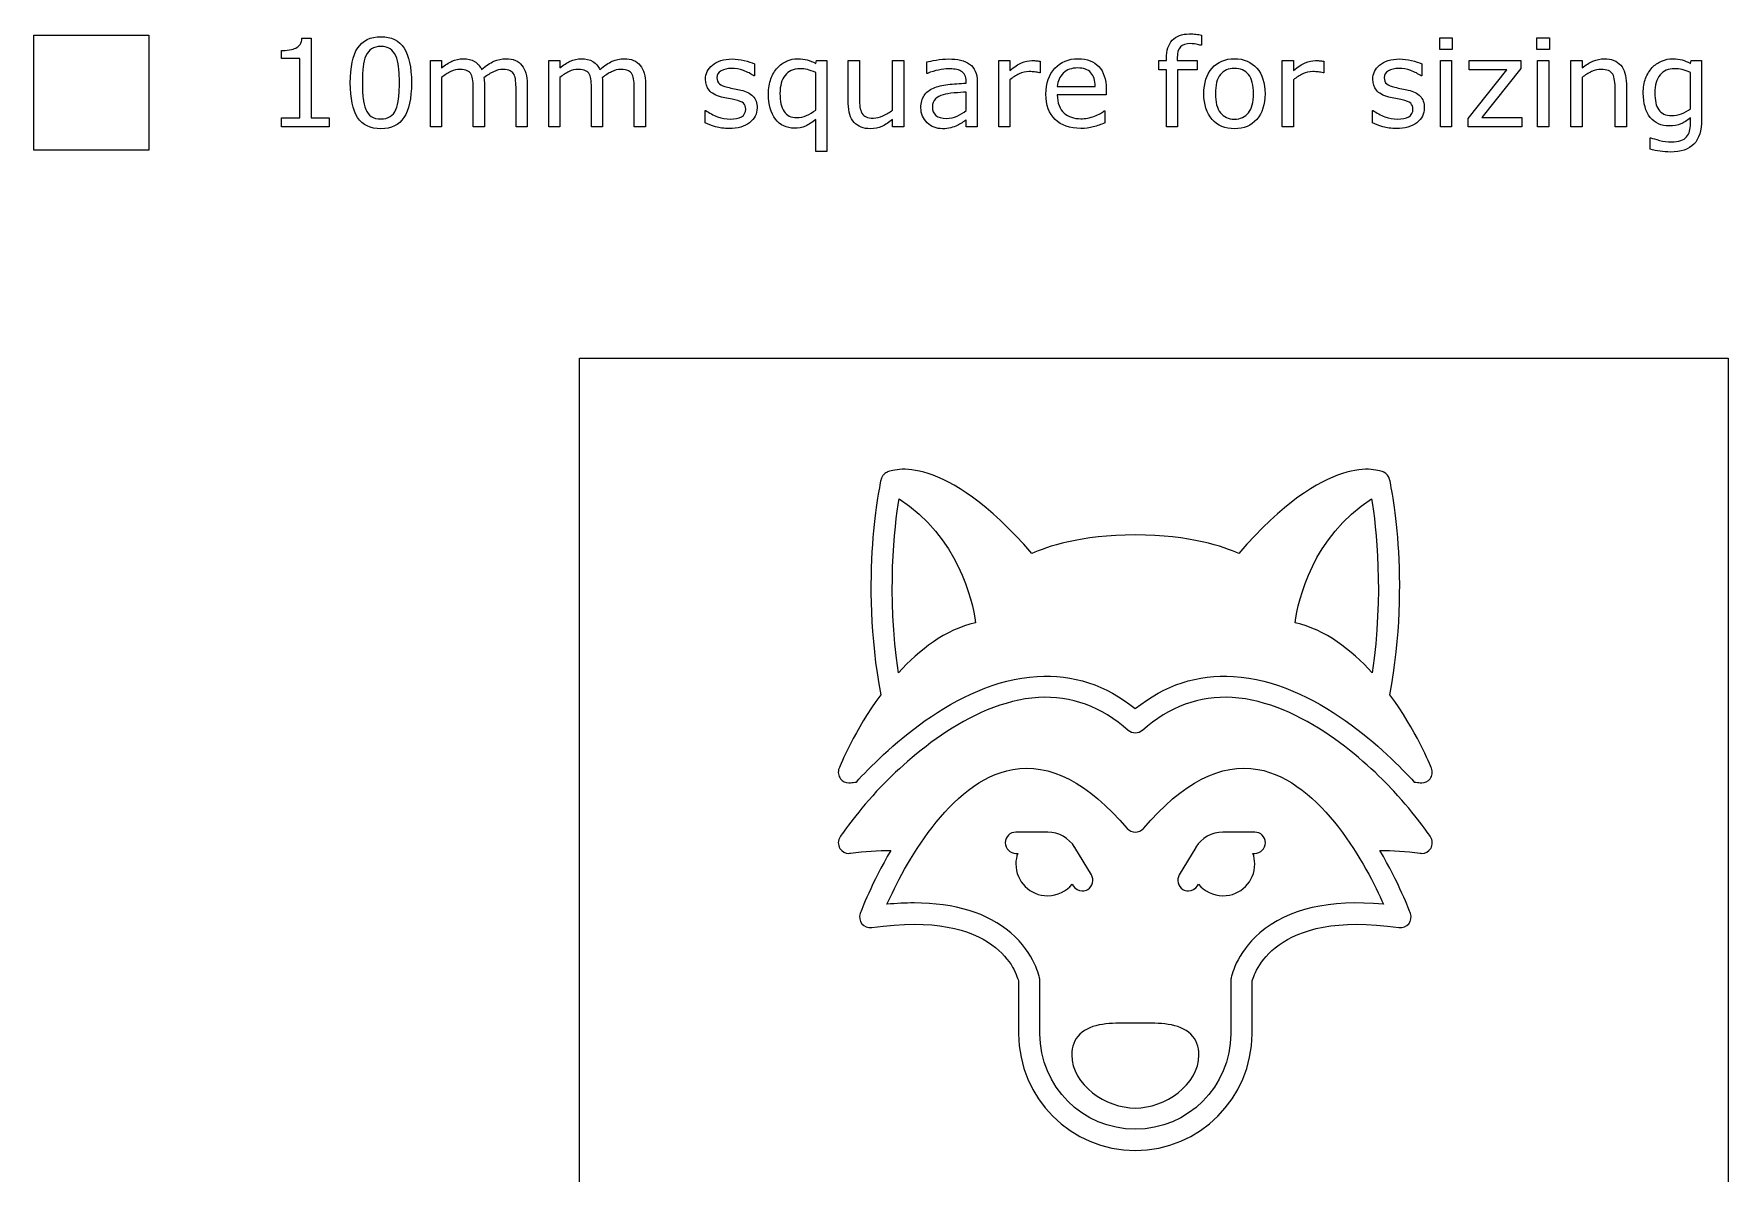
# Model space of a CAD drawing. Extents: x 1.3 to 7.1, y 2.97 to 10.97.
# Drawn here: x 1.3 to 7.1, y 7.06 to 10.97 of the extents above; entities that cross this region are included whole.
import ezdxf

# ---------------------------------------------------------------- set-up
doc = ezdxf.new("R2010")
doc.units = 0
doc.layers.add('Layer_1', color=7, linetype='CONTINUOUS')

msp = doc.modelspace()

# ---------------------------------------------------------------- linework, layer by layer
at = {"layer": 'Layer_1', "color": 7}
for p, q in [((1.295254, 10.961577), (1.688954, 10.961577)), ((1.295254, 10.567876), (1.295254, 10.961577)), ((1.688954, 10.961577), (1.688954, 10.567876)), ((2.214074, 10.951377), (2.245609, 10.951377)), ((2.245609, 10.951377), (2.245609, 10.678347)), ((5.296746, 10.926963), (5.294711, 10.926963)), ((5.296745, 10.961956), (5.296746, 10.926963)), ((6.113191, 10.912721), (6.113191, 10.952394)), ((6.113191, 10.952394), (6.156322, 10.952394)), ((6.156322, 10.952394), (6.156322, 10.912721)), ((6.446442, 10.912721), (6.446442, 10.952394)), ((6.446442, 10.952394), (6.489573, 10.952394)), ((6.489573, 10.952394), (6.489573, 10.912721)), ((2.143477, 10.88139), (2.143477, 10.909059)), ((2.206546, 10.88139), (2.143477, 10.88139)), ((2.206546, 10.678347), (2.206546, 10.88139)), ((2.654334, 10.647422), (2.654334, 10.874676)), ((2.654334, 10.874676), (2.692583, 10.874676)), ((2.692583, 10.874676), (2.692583, 10.849448)), ((3.059607, 10.647422), (3.059607, 10.874676)), ((3.059607, 10.874676), (3.097856, 10.874676)), ((3.097856, 10.874676), (3.097856, 10.849448)), ((3.76477, 10.863079), (3.76477, 10.822186)), ((3.974526, 10.86491), (3.976967, 10.874676)), ((3.976967, 10.874676), (4.012774, 10.874676)), ((4.012774, 10.874676), (4.012774, 10.563601)), ((4.086423, 10.727175), (4.086423, 10.874676)), ((4.086423, 10.874676), (4.124672, 10.874676)), ((4.124672, 10.874676), (4.124672, 10.745282)), ((4.238195, 10.704999), (4.238195, 10.874676)), ((4.238195, 10.874676), (4.276444, 10.874676)), ((4.276444, 10.874676), (4.276445, 10.647422)), ((4.355383, 10.830934), (4.355383, 10.869793)), ((4.601964, 10.647423), (4.601964, 10.874676)), ((4.601964, 10.874676), (4.640213, 10.874676)), ((4.640213, 10.874676), (4.640213, 10.841107)), ((4.743769, 10.872235), (4.74377, 10.832969)), ((5.150669, 10.842531), (5.150669, 10.874676)), ((5.150669, 10.874676), (5.176507, 10.874676)), ((5.176507, 10.874676), (5.176507, 10.882204)), ((5.213534, 10.882407), (5.213534, 10.874676)), ((5.213534, 10.874676), (5.282504, 10.874676)), ((5.282504, 10.874676), (5.282504, 10.842531)), ((5.573844, 10.647423), (5.573844, 10.874676)), ((5.573844, 10.874676), (5.612093, 10.874676)), ((5.612093, 10.874676), (5.612093, 10.841107)), ((5.715649, 10.872235), (5.71565, 10.832969)), ((6.051547, 10.863079), (6.051547, 10.822186)), ((6.156322, 10.912721), (6.113191, 10.912721)), ((6.115633, 10.647422), (6.115633, 10.874676)), ((6.115633, 10.874676), (6.153881, 10.874676)), ((6.153881, 10.874676), (6.153881, 10.647422)), ((6.213695, 10.842734), (6.213695, 10.874676)), ((6.213695, 10.874676), (6.3909, 10.874676)), ((6.3909, 10.874676), (6.3909, 10.847414)), ((6.489573, 10.912721), (6.446442, 10.912721)), ((6.448884, 10.647422), (6.448884, 10.874676)), ((6.448884, 10.874676), (6.487132, 10.874676)), ((6.487132, 10.874676), (6.487132, 10.647422)), ((6.562816, 10.647422), (6.562816, 10.874676)), ((6.562816, 10.874676), (6.601064, 10.874676)), ((6.601064, 10.874676), (6.601064, 10.849448)), ((6.972563, 10.86491), (6.975004, 10.874676)), ((6.975004, 10.874676), (7.010811, 10.874676)), ((7.010811, 10.874676), (7.010812, 10.673261)), ((2.692583, 10.8171), (2.692583, 10.647422)), ((3.097856, 10.8171), (3.097856, 10.647422)), ((3.76477, 10.822186), (3.762734, 10.822186)), ((3.974526, 10.705202), (3.974526, 10.833783)), ((4.357419, 10.830934), (4.355383, 10.830934)), ((4.490271, 10.797569), (4.490271, 10.803469)), ((4.528316, 10.801638), (4.528317, 10.647422)), ((4.640213, 10.808758), (4.640213, 10.647423)), ((4.74377, 10.832969), (4.741734, 10.832969)), ((5.176507, 10.842531), (5.150669, 10.842531)), ((5.176507, 10.647423), (5.176507, 10.842531)), ((5.282504, 10.842531), (5.214755, 10.842531)), ((5.214755, 10.842531), (5.214755, 10.647423)), ((5.612093, 10.808758), (5.612093, 10.647423)), ((5.71565, 10.832969), (5.713615, 10.832969)), ((6.051547, 10.822186), (6.049511, 10.822186)), ((6.210847, 10.675702), (6.343293, 10.842734)), ((6.343293, 10.842734), (6.213695, 10.842734)), ((6.3909, 10.847414), (6.257844, 10.679771)), ((6.601064, 10.8171), (6.601064, 10.647422)), ((6.972563, 10.709882), (6.972563, 10.833783)), ((2.589235, 10.798993), (2.589235, 10.798993)), ((2.801022, 10.647422), (2.801022, 10.776817)), ((2.839271, 10.792889), (2.839271, 10.647422)), ((2.947714, 10.647422), (2.947714, 10.776817)), ((2.985957, 10.794924), (2.985963, 10.647422)), ((3.206295, 10.647422), (3.206295, 10.776817)), ((3.244544, 10.792889), (3.244544, 10.647422)), ((3.352986, 10.647422), (3.352986, 10.776817)), ((3.39123, 10.794924), (3.391235, 10.647422)), ((4.490271, 10.703371), (4.490271, 10.766644)), ((4.802567, 10.786379), (4.932775, 10.786379)), ((4.970006, 10.757082), (4.802567, 10.757082)), ((4.970007, 10.777834), (4.970006, 10.757082)), ((5.475172, 10.760947), (5.475172, 10.760947)), ((5.514641, 10.760947), (5.514641, 10.760947)), ((6.714589, 10.647422), (6.714589, 10.776817)), ((6.752838, 10.794924), (6.752837, 10.647422)), ((2.535727, 10.706626), (2.535728, 10.706626)), ((3.596109, 10.661054), (3.596109, 10.703981)), ((3.596109, 10.703981), (3.598144, 10.703981)), ((3.77372, 10.712933), (3.773721, 10.712933)), ((3.974526, 10.705202), (3.974526, 10.705202)), ((4.490271, 10.703371), (4.490271, 10.703371)), ((4.963496, 10.702964), (4.965531, 10.702964)), ((4.965531, 10.702964), (4.965531, 10.661257)), ((5.882886, 10.661054), (5.882886, 10.703981)), ((5.882886, 10.703981), (5.884921, 10.703981)), ((6.060498, 10.712933), (6.060497, 10.712933)), ((6.972563, 10.709881), (6.972563, 10.709882)), ((2.143477, 10.647422), (2.143477, 10.678347)), ((2.143477, 10.678347), (2.206546, 10.678347)), ((2.307457, 10.647422), (2.143477, 10.647422)), ((2.245609, 10.678347), (2.307457, 10.678347)), ((2.307457, 10.678347), (2.307457, 10.647422)), ((2.692583, 10.647422), (2.654334, 10.647422)), ((2.839271, 10.647422), (2.801022, 10.647422)), ((2.985963, 10.647422), (2.947714, 10.647422)), ((3.097856, 10.647422), (3.059607, 10.647422)), ((3.244544, 10.647422), (3.206295, 10.647422)), ((3.391235, 10.647422), (3.352986, 10.647422)), ((3.974526, 10.563601), (3.974526, 10.673057)), ((4.238197, 10.647422), (4.238197, 10.67265)), ((4.276445, 10.647422), (4.238197, 10.647422)), ((4.490271, 10.647422), (4.490271, 10.671633)), ((4.528317, 10.647422), (4.490271, 10.647422)), ((4.640213, 10.647423), (4.601964, 10.647423)), ((5.214755, 10.647423), (5.176507, 10.647423)), ((5.612093, 10.647423), (5.573844, 10.647423)), ((6.153881, 10.647422), (6.115633, 10.647422)), ((6.210847, 10.647422), (6.210847, 10.675702)), ((6.394359, 10.647422), (6.210847, 10.647422)), ((6.257844, 10.679771), (6.394359, 10.679771)), ((6.394359, 10.679771), (6.394359, 10.647422)), ((6.487132, 10.647422), (6.448884, 10.647422)), ((6.601064, 10.647422), (6.562816, 10.647422)), ((6.752837, 10.647422), (6.714589, 10.647422)), ((6.972563, 10.657595), (6.972563, 10.678347)), ((1.688954, 10.567876), (1.295254, 10.567876)), ((6.834624, 10.571129), (6.834624, 10.610191)), ((6.834624, 10.610191), (6.836659, 10.610191)), ((4.012774, 10.563601), (3.974526, 10.563601)), ((3.164596, 3.950327), (3.164596, 9.855839)), ((3.164596, 9.855839), (7.101604, 9.855839)), ((7.101604, 9.855839), (7.101604, 3.950327)), ((4.218929, 9.464485), (4.218838, 9.464485)), ((4.218929, 9.464485), (4.218929, 9.464485)), ((5.921206, 9.464485), (5.921115, 9.464485)), ((5.921115, 9.464485), (5.921115, 9.464485)), ((4.260189, 9.373786), (4.260189, 9.373786)), ((5.879856, 9.373786), (5.879856, 9.373786)), ((5.094196, 8.580129), (5.093924, 8.580129)), ((4.088516, 8.400641), (4.088516, 8.400641)), ((5.956286, 8.37165), (5.956286, 8.37165)), ((4.769663, 8.231786), (4.660607, 8.231786)), ((5.479438, 8.231786), (5.370381, 8.231786)), ((5.479438, 8.231786), (5.479438, 8.231786)), ((4.660607, 8.159082), (4.666969, 8.159082)), ((4.919343, 8.08565), (4.863088, 8.179075)), ((5.276957, 8.179075), (5.220702, 8.08565)), ((5.473076, 8.159082), (5.479438, 8.159082)), ((4.853909, 8.053479), (4.857181, 8.048117)), ((4.857181, 8.048117), (4.857181, 8.048117)), ((5.282864, 8.048117), (5.286135, 8.053479)), ((5.921024, 7.984592), (5.921024, 7.984592)), ((4.742854, 7.541096), (4.742854, 7.722857)), ((5.397191, 7.722857), (5.397191, 7.541096)), ((4.670149, 7.71913), (4.670149, 7.541096)), ((5.469895, 7.541096), (5.469895, 7.71913)), ((5.089016, 7.577539), (5.089016, 7.577539))]:
    msp.add_line(p, q, dxfattribs=at)
for points in [[(2.170943, 10.911094), (2.180708, 10.912585), (2.1881, 10.914688), (2.193119, 10.917401)], [(2.193119, 10.917401), (2.199358, 10.920791), (2.204241, 10.925064), (2.207767, 10.930218)], [(2.207767, 10.930218), (2.211429, 10.935508), (2.213531, 10.942561), (2.214074, 10.951377)], [(2.379682, 10.798586), (2.379682, 10.852432), (2.388159, 10.892173), (2.405113, 10.917807)], [(2.405113, 10.917807), (2.422068, 10.943578), (2.448516, 10.956463), (2.484459, 10.956463)], [(2.484459, 10.922894), (2.471709, 10.922894), (2.46113, 10.920249), (2.452721, 10.914959)], [(2.484459, 10.956463), (2.520809, 10.956463), (2.547325, 10.943374), (2.564008, 10.917197)], [(2.515994, 10.914959), (2.507856, 10.920249), (2.497344, 10.922894), (2.484459, 10.922894)], [(2.564008, 10.917197), (2.580826, 10.891155), (2.589235, 10.851754), (2.589235, 10.798993)], [(5.176507, 10.882204), (5.176507, 10.909195), (5.18322, 10.929879), (5.196648, 10.944256)], [(5.196648, 10.944256), (5.210076, 10.958769), (5.229471, 10.966025), (5.254835, 10.966025)], [(5.224521, 10.921673), (5.217196, 10.914485), (5.213534, 10.901396), (5.213534, 10.882407)], [(5.260328, 10.932659), (5.243916, 10.932659), (5.231981, 10.928997), (5.224521, 10.921673)], [(5.254835, 10.966025), (5.26338, 10.966025), (5.271043, 10.965618), (5.277824, 10.964804)], [(5.278231, 10.930625), (5.27145, 10.931981), (5.265482, 10.932659), (5.260328, 10.932659)], [(5.277824, 10.964804), (5.284742, 10.96399), (5.291049, 10.963041), (5.296745, 10.961956)], [(5.294711, 10.926963), (5.290506, 10.928183), (5.285013, 10.929404), (5.278231, 10.930625)], [(2.143477, 10.909059), (2.152022, 10.909059), (2.161177, 10.909737), (2.170943, 10.911094)], [(2.432986, 10.890952), (2.428375, 10.880915), (2.425187, 10.867826), (2.423424, 10.851686)], [(2.452721, 10.914959), (2.444447, 10.909669), (2.437869, 10.901667), (2.432986, 10.890952)], [(2.535525, 10.891359), (2.530778, 10.901803), (2.524267, 10.909669), (2.515994, 10.914959)], [(2.545291, 10.852703), (2.543663, 10.867894), (2.540408, 10.880779), (2.535525, 10.891359)], [(2.692583, 10.849448), (2.704518, 10.859349), (2.716386, 10.86708), (2.728186, 10.872641)], [(2.728186, 10.872641), (2.740122, 10.878202), (2.752804, 10.880983), (2.766231, 10.880983)], [(2.766231, 10.880983), (2.781694, 10.880983), (2.794782, 10.877728), (2.805497, 10.871217)], [(2.805497, 10.871217), (2.816348, 10.864707), (2.824418, 10.855687), (2.829708, 10.844158)], [(2.829708, 10.844158), (2.84517, 10.857179), (2.859276, 10.866538), (2.872026, 10.872235)], [(2.872026, 10.872235), (2.884775, 10.878067), (2.898406, 10.880983), (2.912919, 10.880983)], [(2.912919, 10.880983), (2.937875, 10.880983), (2.956254, 10.873387), (2.968054, 10.858196)], [(2.968054, 10.858196), (2.97999, 10.843141), (2.985957, 10.82205), (2.985957, 10.794924)], [(3.097856, 10.849448), (3.109791, 10.859349), (3.121659, 10.86708), (3.133459, 10.872641)], [(3.133459, 10.872641), (3.145395, 10.878202), (3.158077, 10.880983), (3.171504, 10.880983)], [(3.171504, 10.880983), (3.186967, 10.880983), (3.200055, 10.877728), (3.21077, 10.871217)], [(3.21077, 10.871217), (3.221621, 10.864707), (3.229691, 10.855687), (3.234981, 10.844158)], [(3.234981, 10.844158), (3.250443, 10.857179), (3.264549, 10.866538), (3.277298, 10.872235)], [(3.277298, 10.872235), (3.290048, 10.878067), (3.303679, 10.880983), (3.318192, 10.880983)], [(3.318192, 10.880983), (3.343148, 10.880983), (3.361527, 10.873387), (3.373327, 10.858196)], [(3.373327, 10.858196), (3.385262, 10.843141), (3.39123, 10.82205), (3.39123, 10.794924)], [(3.602824, 10.837241), (3.606757, 10.845515), (3.612657, 10.852907), (3.620524, 10.859417)], [(3.620524, 10.859417), (3.628119, 10.865792), (3.637749, 10.87081), (3.649414, 10.874472)], [(3.649414, 10.874472), (3.661214, 10.87827), (3.67437, 10.880169), (3.688883, 10.880169)], [(3.688883, 10.880169), (3.702446, 10.880169), (3.716145, 10.878474), (3.72998, 10.875083)], [(3.72998, 10.875083), (3.74395, 10.871828), (3.755547, 10.867826), (3.76477, 10.863079)], [(3.843504, 10.849855), (3.852456, 10.859756), (3.862967, 10.86742), (3.875039, 10.872845)], [(3.875039, 10.872845), (3.88711, 10.87827), (3.89986, 10.880983), (3.913287, 10.880983)], [(3.913287, 10.880983), (3.925494, 10.880983), (3.936277, 10.879627), (3.945636, 10.876914)], [(3.945636, 10.876914), (3.95513, 10.874201), (3.96476, 10.8702), (3.974526, 10.86491)], [(4.355383, 10.869793), (4.362843, 10.871828), (4.373626, 10.874066), (4.387732, 10.876507)], [(4.387732, 10.876507), (4.401838, 10.878948), (4.41574, 10.880169), (4.429439, 10.880169)], [(4.429439, 10.880169), (4.445444, 10.880169), (4.459346, 10.878813), (4.471146, 10.8761)], [(4.471146, 10.8761), (4.483082, 10.873523), (4.49339, 10.869047), (4.50207, 10.862673)], [(4.50207, 10.862673), (4.510615, 10.856433), (4.517126, 10.848363), (4.521602, 10.838462)], [(4.640213, 10.841107), (4.655404, 10.853314), (4.668764, 10.861927), (4.680292, 10.866945)], [(4.680292, 10.866945), (4.691957, 10.872099), (4.703825, 10.874676), (4.715896, 10.874676)], [(4.715896, 10.874676), (4.722542, 10.874676), (4.727357, 10.874473), (4.730341, 10.874066)], [(4.730341, 10.874066), (4.733325, 10.873795), (4.737801, 10.873184), (4.743769, 10.872235)], [(4.794023, 10.848227), (4.814368, 10.870064), (4.841088, 10.880983), (4.874182, 10.880983)], [(4.874182, 10.880983), (4.904835, 10.880983), (4.928435, 10.872031), (4.944983, 10.854127)], [(5.333164, 10.848634), (5.352153, 10.8702), (5.377719, 10.880983), (5.409865, 10.880983)], [(5.409865, 10.880983), (5.441738, 10.880983), (5.46717, 10.8702), (5.486158, 10.848634)], [(5.612093, 10.841107), (5.627284, 10.853314), (5.640644, 10.861927), (5.652173, 10.866945)], [(5.652173, 10.866945), (5.663837, 10.872099), (5.675705, 10.874676), (5.687776, 10.874676)], [(5.687776, 10.874676), (5.694423, 10.874676), (5.699238, 10.874473), (5.702221, 10.874066)], [(5.702221, 10.874066), (5.705205, 10.873795), (5.709681, 10.873184), (5.715649, 10.872235)], [(5.889601, 10.837241), (5.893534, 10.845515), (5.899434, 10.852907), (5.907301, 10.859417)], [(5.907301, 10.859417), (5.914896, 10.865792), (5.924526, 10.87081), (5.936191, 10.874472)], [(5.936191, 10.874472), (5.947991, 10.87827), (5.961147, 10.880169), (5.97566, 10.880169)], [(5.97566, 10.880169), (5.989223, 10.880169), (6.002922, 10.878474), (6.016757, 10.875083)], [(6.016757, 10.875083), (6.030727, 10.871828), (6.042324, 10.867826), (6.051547, 10.863079)], [(6.601064, 10.849448), (6.613, 10.859349), (6.625343, 10.86708), (6.638092, 10.872641)], [(6.638092, 10.872641), (6.650841, 10.878202), (6.66393, 10.880983), (6.677358, 10.880983)], [(6.677358, 10.880983), (6.701907, 10.880983), (6.720625, 10.873591), (6.73351, 10.858807)], [(6.73351, 10.858807), (6.746395, 10.844023), (6.752838, 10.822728), (6.752838, 10.794924)], [(6.841542, 10.850465), (6.850358, 10.860095), (6.861073, 10.867555), (6.873687, 10.872845)], [(6.873687, 10.872845), (6.886301, 10.87827), (6.898847, 10.880983), (6.911325, 10.880983)], [(6.911325, 10.880983), (6.924482, 10.880983), (6.935468, 10.879627), (6.944284, 10.876914)], [(6.944284, 10.876914), (6.953236, 10.874337), (6.962662, 10.870336), (6.972563, 10.86491)], [(2.423424, 10.851686), (2.421797, 10.835546), (2.420983, 10.817846), (2.420983, 10.798586)], [(2.547936, 10.798993), (2.547936, 10.819609), (2.547054, 10.837512), (2.545291, 10.852703)], [(2.723914, 10.836834), (2.71347, 10.83168), (2.703027, 10.825102), (2.692583, 10.8171)], [(2.755448, 10.844565), (2.745005, 10.844565), (2.734493, 10.841988), (2.723914, 10.836834)], [(2.780676, 10.840089), (2.774844, 10.843073), (2.766435, 10.844565), (2.755448, 10.844565)], [(2.794104, 10.827069), (2.790985, 10.832901), (2.786509, 10.837241), (2.780676, 10.840089)], [(2.799597, 10.8053), (2.798784, 10.814387), (2.796952, 10.821643), (2.794104, 10.827069)], [(2.801022, 10.776817), (2.801022, 10.786853), (2.800547, 10.796348), (2.799597, 10.8053)], [(2.869995, 10.836427), (2.85928, 10.831138), (2.848565, 10.824356), (2.83785, 10.816082)], [(2.83785, 10.816082), (2.838257, 10.812963), (2.838595, 10.809301), (2.838866, 10.805096)], [(2.838866, 10.805096), (2.839136, 10.801027), (2.839271, 10.796958), (2.839271, 10.792889)], [(2.90214, 10.844565), (2.891425, 10.844565), (2.88071, 10.841853), (2.869995, 10.836427)], [(2.927368, 10.840089), (2.921536, 10.843073), (2.913127, 10.844565), (2.90214, 10.844565)], [(2.940796, 10.826865), (2.937676, 10.832697), (2.9332, 10.837106), (2.927368, 10.840089)], [(2.946289, 10.805096), (2.945475, 10.814183), (2.943644, 10.82144), (2.940796, 10.826865)], [(2.947714, 10.776817), (2.947714, 10.786582), (2.947239, 10.796009), (2.946289, 10.805096)], [(3.129187, 10.836834), (3.118743, 10.83168), (3.108299, 10.825102), (3.097856, 10.8171)], [(3.160722, 10.844565), (3.150278, 10.844565), (3.139766, 10.841988), (3.129187, 10.836834)], [(3.185949, 10.840089), (3.180117, 10.843073), (3.171708, 10.844565), (3.160722, 10.844565)], [(3.199377, 10.827069), (3.196257, 10.832901), (3.191781, 10.837241), (3.185949, 10.840089)], [(3.20487, 10.8053), (3.204056, 10.814387), (3.202225, 10.821643), (3.199377, 10.827069)], [(3.206295, 10.776817), (3.206295, 10.786853), (3.20582, 10.796348), (3.20487, 10.8053)], [(3.275267, 10.836427), (3.264552, 10.831138), (3.253837, 10.824356), (3.243122, 10.816082)], [(3.243122, 10.816082), (3.243529, 10.812963), (3.243868, 10.809301), (3.244138, 10.805096)], [(3.244138, 10.805096), (3.244409, 10.801027), (3.244544, 10.796958), (3.244544, 10.792889)], [(3.307413, 10.844565), (3.296697, 10.844565), (3.285982, 10.841853), (3.275267, 10.836427)], [(3.33264, 10.840089), (3.326808, 10.843073), (3.318399, 10.844565), (3.307413, 10.844565)], [(3.346068, 10.826865), (3.342948, 10.832697), (3.338472, 10.837106), (3.33264, 10.840089)], [(3.351561, 10.805096), (3.350747, 10.814183), (3.348916, 10.82144), (3.346068, 10.826865)], [(3.352986, 10.776817), (3.352986, 10.786582), (3.352511, 10.796009), (3.351561, 10.805096)], [(3.597127, 10.810793), (3.597127, 10.820151), (3.599026, 10.828968), (3.602824, 10.837241)], [(3.609537, 10.772951), (3.601264, 10.783259), (3.597127, 10.795873), (3.597127, 10.810793)], [(3.650633, 10.839683), (3.641003, 10.834393), (3.636188, 10.826458), (3.636188, 10.815879)], [(3.636188, 10.815879), (3.636188, 10.80652), (3.639104, 10.799467), (3.644937, 10.79472)], [(3.686033, 10.847821), (3.672063, 10.847821), (3.660263, 10.845108), (3.650633, 10.839683)], [(3.72713, 10.840293), (3.71316, 10.845311), (3.699461, 10.847821), (3.686033, 10.847821)], [(3.762734, 10.822186), (3.752969, 10.829374), (3.741101, 10.83541), (3.72713, 10.840293)], [(3.812783, 10.760337), (3.812783, 10.779868), (3.815564, 10.797094), (3.821124, 10.812013)], [(3.821124, 10.812013), (3.826821, 10.827069), (3.834281, 10.839683), (3.843504, 10.849855)], [(3.869546, 10.824017), (3.858017, 10.809097), (3.852252, 10.788481), (3.852252, 10.762168)], [(3.920001, 10.8466), (3.897893, 10.8466), (3.881075, 10.839072), (3.869546, 10.824017)], [(3.94645, 10.843752), (3.938312, 10.84565), (3.929495, 10.8466), (3.920001, 10.8466)], [(3.974526, 10.833783), (3.963946, 10.83853), (3.954588, 10.841853), (3.94645, 10.843752)], [(4.395667, 10.842327), (4.383324, 10.83975), (4.370575, 10.835953), (4.357419, 10.830934)], [(4.429236, 10.846396), (4.419199, 10.846396), (4.40801, 10.84504), (4.395667, 10.842327)], [(4.45304, 10.844769), (4.445444, 10.845854), (4.43751, 10.846396), (4.429236, 10.846396)], [(4.472571, 10.838462), (4.467146, 10.841581), (4.460635, 10.843684), (4.45304, 10.844769)], [(4.485592, 10.825034), (4.482608, 10.830731), (4.478268, 10.835207), (4.472571, 10.838462)], [(4.490271, 10.803469), (4.490271, 10.812149), (4.488711, 10.819338), (4.485592, 10.825034)], [(4.521602, 10.838462), (4.526078, 10.828561), (4.528316, 10.816286), (4.528316, 10.801638)], [(4.671951, 10.8289), (4.660964, 10.823746), (4.650385, 10.817032), (4.640213, 10.808758)], [(4.70613, 10.836834), (4.69433, 10.836834), (4.682937, 10.83419), (4.671951, 10.8289)], [(4.725051, 10.835817), (4.719761, 10.836495), (4.713454, 10.836834), (4.70613, 10.836834)], [(4.741734, 10.832969), (4.736038, 10.834325), (4.730477, 10.835275), (4.725051, 10.835817)], [(4.763709, 10.759727), (4.763709, 10.79689), (4.773814, 10.82639), (4.794023, 10.848227)], [(4.823115, 10.831341), (4.811044, 10.81927), (4.804194, 10.804282), (4.802567, 10.786379)], [(4.872146, 10.849448), (4.851666, 10.849448), (4.835322, 10.843412), (4.823115, 10.831341)], [(4.917516, 10.832969), (4.907615, 10.843955), (4.892492, 10.849448), (4.872146, 10.849448)], [(4.932775, 10.786379), (4.932644, 10.806452), (4.927557, 10.821982), (4.917516, 10.832969)], [(4.944983, 10.854127), (4.961666, 10.836224), (4.970007, 10.810793), (4.970007, 10.777834)], [(5.304885, 10.760947), (5.304885, 10.797975), (5.314311, 10.827204), (5.333164, 10.848634)], [(5.361444, 10.826458), (5.35005, 10.812217), (5.344354, 10.79038), (5.344354, 10.760947)], [(5.409865, 10.848024), (5.389113, 10.848024), (5.372972, 10.840835), (5.361444, 10.826458)], [(5.457879, 10.826458), (5.44635, 10.840835), (5.430345, 10.848024), (5.409865, 10.848024)], [(5.475172, 10.760947), (5.475172, 10.79038), (5.469408, 10.812217), (5.457879, 10.826458)], [(5.486158, 10.848634), (5.505147, 10.827204), (5.514641, 10.797975), (5.514641, 10.760947)], [(5.643831, 10.8289), (5.632845, 10.823746), (5.622266, 10.817032), (5.612093, 10.808758)], [(5.678011, 10.836834), (5.666211, 10.836834), (5.654817, 10.83419), (5.643831, 10.8289)], [(5.696931, 10.835817), (5.691642, 10.836495), (5.685335, 10.836834), (5.678011, 10.836834)], [(5.713615, 10.832969), (5.707918, 10.834325), (5.702357, 10.835275), (5.696931, 10.835817)], [(5.883904, 10.810793), (5.883904, 10.820151), (5.885803, 10.828968), (5.889601, 10.837241)], [(5.896315, 10.772951), (5.888041, 10.783259), (5.883904, 10.795873), (5.883904, 10.810793)], [(5.937411, 10.839683), (5.927781, 10.834393), (5.922966, 10.826458), (5.922966, 10.815879)], [(5.922966, 10.815879), (5.922966, 10.80652), (5.925882, 10.799467), (5.931714, 10.79472)], [(5.972811, 10.847821), (5.958841, 10.847821), (5.947041, 10.845108), (5.937411, 10.839683)], [(6.013908, 10.840293), (5.999938, 10.845311), (5.986239, 10.847821), (5.972811, 10.847821)], [(6.049511, 10.822186), (6.039746, 10.829374), (6.027878, 10.83541), (6.013908, 10.840293)], [(6.63382, 10.836834), (6.622427, 10.83168), (6.611508, 10.825102), (6.601064, 10.8171)], [(6.666575, 10.844565), (6.656131, 10.844565), (6.645213, 10.841988), (6.63382, 10.836834)], [(6.691396, 10.840293), (6.685021, 10.843141), (6.676748, 10.844565), (6.666575, 10.844565)], [(6.706044, 10.827679), (6.702653, 10.833376), (6.697771, 10.83758), (6.691396, 10.840293)], [(6.712758, 10.806113), (6.711538, 10.815336), (6.7093, 10.822525), (6.706044, 10.827679)], [(6.714589, 10.776817), (6.714589, 10.78726), (6.713979, 10.797026), (6.712758, 10.806113)], [(6.810821, 10.763185), (6.810821, 10.782717), (6.813534, 10.799535), (6.818959, 10.813641)], [(6.818959, 10.813641), (6.82452, 10.827882), (6.832048, 10.840157), (6.841542, 10.850465)], [(6.868397, 10.825441), (6.856325, 10.811335), (6.85029, 10.790854), (6.85029, 10.763999)], [(6.918039, 10.8466), (6.897015, 10.8466), (6.880468, 10.839547), (6.868397, 10.825441)], [(6.94408, 10.843548), (6.9354, 10.845582), (6.926719, 10.8466), (6.918039, 10.8466)], [(6.972563, 10.833783), (6.962391, 10.838394), (6.952896, 10.841649), (6.94408, 10.843548)], [(2.404707, 10.679771), (2.388024, 10.705541), (2.379682, 10.745146), (2.379682, 10.798586)], [(2.420983, 10.798586), (2.420983, 10.777427), (2.421728, 10.759727), (2.423219, 10.745485)], [(2.423219, 10.745485), (2.42471, 10.731244), (2.427898, 10.718494), (2.432781, 10.707237)], [(2.535728, 10.706626), (2.540476, 10.717613), (2.543663, 10.730498), (2.545291, 10.745282)], [(2.545291, 10.745282), (2.547054, 10.760201), (2.547936, 10.778105), (2.547936, 10.798993)], [(2.589235, 10.798993), (2.589235, 10.744604), (2.580691, 10.70466), (2.563601, 10.679161)], [(3.652059, 10.749758), (3.632121, 10.755047), (3.617947, 10.762778), (3.609537, 10.772951)], [(3.644937, 10.79472), (3.650633, 10.789973), (3.659856, 10.786107), (3.672606, 10.783124)], [(3.675862, 10.744468), (3.667182, 10.746096), (3.659247, 10.747859), (3.652059, 10.749758)], [(3.672606, 10.783124), (3.679659, 10.781496), (3.687526, 10.779868), (3.696206, 10.778241)], [(3.697224, 10.740196), (3.691799, 10.741416), (3.684678, 10.74284), (3.675862, 10.744468)], [(3.696206, 10.778241), (3.705022, 10.776613), (3.712346, 10.775121), (3.718179, 10.773765)], [(3.718179, 10.773765), (3.735947, 10.769696), (3.749646, 10.762711), (3.759276, 10.752809)], [(3.759276, 10.752809), (3.768906, 10.742773), (3.77372, 10.729481), (3.77372, 10.712933)], [(3.83679, 10.674074), (3.820785, 10.694962), (3.812783, 10.723716), (3.812783, 10.760337)], [(3.852252, 10.762168), (3.852252, 10.735584), (3.856864, 10.715104), (3.866087, 10.700726)], [(4.124672, 10.745282), (4.124672, 10.733753), (4.125214, 10.723852), (4.126298, 10.715578)], [(4.335243, 10.71334), (4.335243, 10.730566), (4.338905, 10.744468), (4.346229, 10.755047)], [(4.346229, 10.755047), (4.353689, 10.765763), (4.364268, 10.774172), (4.377967, 10.780275)], [(4.384884, 10.743044), (4.378103, 10.736533), (4.374712, 10.727514), (4.374712, 10.715985)], [(4.377967, 10.780275), (4.391802, 10.786379), (4.408417, 10.790516), (4.427812, 10.792686)], [(4.411536, 10.757692), (4.40055, 10.754572), (4.391666, 10.74969), (4.384884, 10.743044)], [(4.448971, 10.763592), (4.433238, 10.762236), (4.420759, 10.760269), (4.411536, 10.757692)], [(4.427812, 10.792686), (4.447208, 10.794856), (4.468027, 10.796483), (4.490271, 10.797569)], [(4.490271, 10.766644), (4.478607, 10.765966), (4.46484, 10.764949), (4.448971, 10.763592)], [(4.795447, 10.67265), (4.774288, 10.693131), (4.763709, 10.722156), (4.763709, 10.759727)], [(4.802567, 10.757082), (4.802567, 10.743112), (4.804669, 10.730905), (4.808874, 10.720461)], [(5.333164, 10.673261), (5.314311, 10.694691), (5.304885, 10.72392), (5.304885, 10.760947)], [(5.344354, 10.760947), (5.344354, 10.732464), (5.350118, 10.710831), (5.361647, 10.696047)], [(5.457675, 10.695844), (5.46934, 10.710492), (5.475172, 10.732193), (5.475172, 10.760947)], [(5.514641, 10.760947), (5.514641, 10.72392), (5.505147, 10.694691), (5.486158, 10.673261)], [(5.938835, 10.749758), (5.918897, 10.755047), (5.904724, 10.762778), (5.896315, 10.772951)], [(5.931714, 10.79472), (5.937411, 10.789973), (5.946634, 10.786107), (5.959383, 10.783124)], [(5.962639, 10.744468), (5.953959, 10.746096), (5.946024, 10.747859), (5.938835, 10.749758)], [(5.959383, 10.783124), (5.966436, 10.781496), (5.974303, 10.779868), (5.982983, 10.778241)], [(5.984002, 10.740196), (5.978576, 10.741416), (5.971455, 10.74284), (5.962639, 10.744468)], [(5.982983, 10.778241), (5.991799, 10.776613), (5.999124, 10.775121), (6.004956, 10.773765)], [(6.004956, 10.773765), (6.022724, 10.769696), (6.036423, 10.762711), (6.046053, 10.752809)], [(6.046053, 10.752809), (6.055683, 10.742773), (6.060498, 10.729481), (6.060498, 10.712933)], [(6.834624, 10.680178), (6.818755, 10.699845), (6.810821, 10.727514), (6.810821, 10.763185)], [(6.85029, 10.763999), (6.85029, 10.7385), (6.854766, 10.719172), (6.863717, 10.706016)], [(2.432781, 10.707237), (2.437257, 10.696657), (2.443564, 10.688587), (2.451702, 10.683026)], [(2.516196, 10.682619), (2.524605, 10.687909), (2.531116, 10.695911), (2.535727, 10.706626)], [(3.598144, 10.703981), (3.610216, 10.694894), (3.623644, 10.687638), (3.638428, 10.682212)], [(3.726928, 10.728395), (3.721774, 10.733007), (3.711873, 10.73694), (3.697224, 10.740196)], [(3.720418, 10.682416), (3.729912, 10.687841), (3.734659, 10.696386), (3.734659, 10.70805)], [(3.734659, 10.70805), (3.734659, 10.717002), (3.732082, 10.723784), (3.726928, 10.728395)], [(3.773721, 10.712933), (3.773721, 10.692181), (3.765108, 10.675159), (3.747883, 10.661867)], [(3.866087, 10.700726), (3.875446, 10.686485), (3.890094, 10.679364), (3.910032, 10.679364)], [(3.910032, 10.679364), (3.921154, 10.679364), (3.932276, 10.681738), (3.943398, 10.686485)], [(3.943398, 10.686485), (3.95452, 10.691368), (3.964896, 10.697607), (3.974526, 10.705202)], [(4.106361, 10.662885), (4.093069, 10.677533), (4.086423, 10.698963), (4.086423, 10.727175)], [(4.126298, 10.715578), (4.127382, 10.70744), (4.129687, 10.700455), (4.133215, 10.694623)], [(4.133215, 10.694623), (4.136877, 10.688655), (4.141624, 10.684315), (4.147457, 10.681602)], [(4.172888, 10.677533), (4.182789, 10.677533), (4.193572, 10.68011), (4.205236, 10.685264)], [(4.205236, 10.685264), (4.217036, 10.690418), (4.228023, 10.696996), (4.238195, 10.704999)], [(4.356605, 10.661461), (4.342363, 10.675024), (4.335243, 10.692317), (4.335243, 10.71334)], [(4.374712, 10.715985), (4.374712, 10.702964), (4.378645, 10.693131), (4.386512, 10.686485)], [(4.386512, 10.686485), (4.394378, 10.679974), (4.406382, 10.676719), (4.422522, 10.676719)], [(4.422522, 10.676719), (4.43595, 10.676719), (4.448225, 10.679296), (4.459347, 10.68445)], [(4.459347, 10.68445), (4.470469, 10.68974), (4.480777, 10.696047), (4.490271, 10.703371)], [(4.808874, 10.720461), (4.813078, 10.710153), (4.818843, 10.701676), (4.826167, 10.69503)], [(4.826167, 10.69503), (4.83322, 10.688519), (4.841561, 10.683636), (4.851191, 10.680381)], [(4.883336, 10.675499), (4.898798, 10.675499), (4.914328, 10.67855), (4.929926, 10.684654)], [(4.929926, 10.684654), (4.94566, 10.690893), (4.956849, 10.696996), (4.963496, 10.702964)], [(5.361647, 10.696047), (5.373176, 10.681399), (5.389248, 10.674074), (5.409865, 10.674074)], [(5.409865, 10.674074), (5.430209, 10.674074), (5.446146, 10.681331), (5.457675, 10.695844)], [(5.884921, 10.703981), (5.896993, 10.694894), (5.91042, 10.687638), (5.925204, 10.682212)], [(6.013705, 10.728395), (6.008551, 10.733007), (5.99865, 10.73694), (5.984002, 10.740196)], [(6.007195, 10.682416), (6.016689, 10.687841), (6.021436, 10.696386), (6.021436, 10.70805)], [(6.021436, 10.70805), (6.021436, 10.717002), (6.018859, 10.723784), (6.013705, 10.728395)], [(6.060497, 10.712933), (6.060497, 10.692181), (6.051885, 10.675159), (6.034659, 10.661867)], [(6.863717, 10.706016), (6.872669, 10.692859), (6.887521, 10.686281), (6.908273, 10.686281)], [(6.908273, 10.686281), (6.919395, 10.686281), (6.930517, 10.688384), (6.941639, 10.692588)], [(6.941639, 10.692588), (6.952896, 10.696928), (6.963204, 10.702693), (6.972563, 10.709881)], [(2.484459, 10.641115), (2.448109, 10.641115), (2.421525, 10.654001), (2.404707, 10.679771)], [(2.451702, 10.683026), (2.459976, 10.677465), (2.470894, 10.674685), (2.484458, 10.674685)], [(2.484458, 10.674685), (2.497207, 10.674685), (2.507787, 10.67733), (2.516196, 10.682619)], [(2.563601, 10.679161), (2.546647, 10.653797), (2.520266, 10.641115), (2.484459, 10.641115)], [(3.631306, 10.647829), (3.617336, 10.651898), (3.605603, 10.656306), (3.596109, 10.661054)], [(3.677693, 10.641929), (3.660874, 10.641929), (3.645412, 10.643896), (3.631306, 10.647829)], [(3.638428, 10.682212), (3.653212, 10.676923), (3.667385, 10.674278), (3.680948, 10.674278)], [(3.747883, 10.661867), (3.730793, 10.648575), (3.707396, 10.641929), (3.677693, 10.641929)], [(3.680948, 10.674278), (3.697767, 10.674278), (3.710923, 10.67699), (3.720418, 10.682416)], [(3.901487, 10.642947), (3.874496, 10.642947), (3.852931, 10.653322), (3.83679, 10.674074)], [(3.939329, 10.650271), (3.927664, 10.645388), (3.915051, 10.642947), (3.901487, 10.642947)], [(3.974526, 10.673057), (3.962726, 10.662885), (3.950993, 10.655289), (3.939329, 10.650271)], [(4.162107, 10.641115), (4.138235, 10.641115), (4.119653, 10.648372), (4.106361, 10.662885)], [(4.147457, 10.681602), (4.153289, 10.678889), (4.161766, 10.677533), (4.172888, 10.677533)], [(4.201169, 10.649253), (4.189369, 10.643828), (4.176348, 10.641115), (4.162107, 10.641115)], [(4.238197, 10.67265), (4.225312, 10.662478), (4.212969, 10.654679), (4.201169, 10.649253)], [(4.408688, 10.641116), (4.388207, 10.641116), (4.370846, 10.647897), (4.356605, 10.661461)], [(4.437781, 10.644371), (4.429508, 10.642201), (4.41981, 10.641116), (4.408688, 10.641116)], [(4.459754, 10.652102), (4.453379, 10.648982), (4.446055, 10.646405), (4.437781, 10.644371)], [(4.476437, 10.661867), (4.47074, 10.657798), (4.465179, 10.654543), (4.459754, 10.652102)], [(4.490271, 10.671633), (4.48688, 10.669327), (4.482269, 10.666072), (4.476437, 10.661867)], [(4.883744, 10.642133), (4.846038, 10.642133), (4.816606, 10.652305), (4.795447, 10.67265)], [(4.851191, 10.680381), (4.860957, 10.677126), (4.871672, 10.675499), (4.883336, 10.675499)], [(4.926062, 10.647626), (4.912634, 10.643964), (4.898528, 10.642133), (4.883744, 10.642133)], [(4.965531, 10.661257), (4.952646, 10.655832), (4.93949, 10.651288), (4.926062, 10.647626)], [(5.409865, 10.641115), (5.377719, 10.641115), (5.352153, 10.65183), (5.333164, 10.673261)], [(5.486158, 10.673261), (5.46717, 10.65183), (5.441738, 10.641115), (5.409865, 10.641115)], [(5.918083, 10.647829), (5.904112, 10.651898), (5.89238, 10.656306), (5.882886, 10.661054)], [(5.964469, 10.641929), (5.947651, 10.641929), (5.932188, 10.643896), (5.918083, 10.647829)], [(5.925204, 10.682212), (5.939988, 10.676923), (5.954162, 10.674278), (5.967726, 10.674278)], [(6.034659, 10.661867), (6.01757, 10.648575), (5.994173, 10.641929), (5.964469, 10.641929)], [(5.967726, 10.674278), (5.984544, 10.674278), (5.9977, 10.67699), (6.007195, 10.682416)], [(6.899322, 10.650881), (6.872195, 10.650881), (6.850629, 10.660647), (6.834624, 10.680178)], [(6.939401, 10.657595), (6.928957, 10.653119), (6.915598, 10.650881), (6.899322, 10.650881)], [(6.972563, 10.678347), (6.961035, 10.669124), (6.949981, 10.662206), (6.939401, 10.657595)], [(6.95934, 10.613446), (6.964087, 10.618736), (6.967478, 10.625111), (6.969512, 10.632571)], [(6.969512, 10.632571), (6.971546, 10.64003), (6.972563, 10.648372), (6.972563, 10.657595)], [(7.010812, 10.673261), (7.010812, 10.634741), (7.002063, 10.606461), (6.984567, 10.588422)], [(6.868397, 10.564008), (6.857004, 10.565636), (6.845746, 10.568009), (6.834624, 10.571129)], [(6.836659, 10.610191), (6.842899, 10.60775), (6.8528, 10.604766), (6.866363, 10.601239)], [(6.866363, 10.601239), (6.879927, 10.597577), (6.89349, 10.595746), (6.907053, 10.595746)], [(6.984567, 10.588422), (6.96707, 10.570383), (6.940147, 10.561363), (6.903797, 10.561363)], [(6.907053, 10.595746), (6.920074, 10.595746), (6.930857, 10.597306), (6.939402, 10.600426)], [(6.939402, 10.600426), (6.947946, 10.603545), (6.954593, 10.607885), (6.95934, 10.613446)], [(6.903797, 10.561363), (6.891726, 10.561363), (6.879926, 10.562245), (6.868397, 10.564008)], [(4.71559, 9.186028), (4.411868, 9.537371), (4.238105, 9.473209), (4.218929, 9.464485)], [(5.921115, 9.464485), (5.90194, 9.473209), (5.728177, 9.537371), (5.424455, 9.186028)], [(4.218838, 9.464485), (4.218657, 9.464394), (4.218566, 9.464303), (4.218384, 9.464212)], [(5.941563, 9.439583), (5.939019, 9.45058), (5.931476, 9.459759), (5.921206, 9.464485)], [(4.198481, 9.439583), (4.195391, 9.426042), (4.123232, 9.105144), (4.1973, 8.702454)], [(4.199117, 9.44131), (4.198936, 9.440674), (4.198663, 9.440129), (4.198481, 9.439583)], [(4.200844, 9.446127), (4.200117, 9.444491), (4.199572, 9.442946), (4.199117, 9.44131)], [(4.202116, 9.448671), (4.201662, 9.447854), (4.201208, 9.446945), (4.200844, 9.446127)], [(4.204843, 9.452943), (4.203843, 9.451489), (4.202843, 9.450126), (4.202116, 9.448671)], [(4.206479, 9.455033), (4.205843, 9.454397), (4.205388, 9.45367), (4.204843, 9.452943)], [(4.210387, 9.458941), (4.208932, 9.457669), (4.20766, 9.456396), (4.206479, 9.455033)], [(4.212113, 9.460395), (4.211477, 9.459941), (4.210932, 9.459395), (4.210387, 9.458941)], [(4.218384, 9.464212), (4.216112, 9.463121), (4.214022, 9.461849), (4.212113, 9.460395)], [(5.942745, 8.702454), (6.016812, 9.105144), (5.944653, 9.426042), (5.941563, 9.439583)], [(4.258462, 8.777703), (4.218111, 9.048617), (4.244557, 9.27709), (4.260189, 9.373786)], [(4.260189, 9.373786), (4.46267, 9.242373), (4.511382, 9.028532), (4.522742, 8.949194)], [(5.617303, 8.949194), (5.628663, 9.028623), (5.677375, 9.242464), (5.879856, 9.373786)], [(5.879856, 9.373786), (5.895487, 9.27709), (5.921933, 9.048617), (5.881582, 8.777703)], [(5.070022, 9.249644), (4.881628, 9.249644), (4.765483, 9.208748), (4.71559, 9.186028)], [(5.424455, 9.186028), (5.374562, 9.208748), (5.258417, 9.249644), (5.070022, 9.249644)], [(4.522742, 8.949194), (4.41823, 8.924565), (4.329621, 8.856223), (4.258462, 8.777703)], [(5.881582, 8.777703), (5.810423, 8.856223), (5.721815, 8.924565), (5.617303, 8.949194)], [(4.73322, 8.765343), (4.856363, 8.772886), (4.969327, 8.735625), (5.070022, 8.654833)], [(5.070022, 8.654833), (5.170718, 8.735625), (5.283773, 8.772886), (5.406824, 8.765343)], [(4.114054, 8.403367), (4.200208, 8.498701), (4.451492, 8.748167), (4.73322, 8.765343)], [(5.406824, 8.765343), (5.688553, 8.748167), (5.939837, 8.498701), (6.025991, 8.403367)], [(4.1973, 8.702454), (4.107965, 8.581038), (4.058617, 8.460168), (4.0548, 8.450534)], [(4.737673, 8.692821), (4.497568, 8.678098), (4.276002, 8.470346), (4.183577, 8.371559)], [(5.045848, 8.580129), (4.954241, 8.661831), (4.850456, 8.699637), (4.737673, 8.692821)], [(5.402371, 8.692821), (5.289589, 8.699637), (5.185804, 8.661831), (5.094196, 8.580129)], [(5.956286, 8.37165), (5.863952, 8.470437), (5.642386, 8.678098), (5.402371, 8.692821)], [(6.085245, 8.450534), (6.081428, 8.460168), (6.03208, 8.581038), (5.942745, 8.702454)], [(5.093924, 8.580129), (5.080383, 8.568133), (5.059753, 8.56777), (5.045848, 8.580129)], [(4.0548, 8.450534), (4.049892, 8.438447), (4.051891, 8.424724), (4.05998, 8.414455)], [(4.218929, 7.984592), (4.275639, 8.110551), (4.430862, 8.407457), (4.650065, 8.446717)], [(4.650065, 8.446717), (4.775934, 8.469165), (4.907983, 8.401186), (5.042395, 8.244418)], [(5.09765, 8.244418), (5.232062, 8.401095), (5.36402, 8.469165), (5.489889, 8.446717)], [(5.489889, 8.446717), (5.708819, 8.407639), (5.864224, 8.110642), (5.921024, 7.984592)], [(6.080065, 8.414455), (6.088153, 8.424724), (6.090153, 8.438447), (6.085245, 8.450534)], [(4.183577, 8.371559), (4.108782, 8.289767), (4.062979, 8.222607), (4.058344, 8.2157)], [(4.05998, 8.414455), (4.066887, 8.405639), (4.07752, 8.400641), (4.088516, 8.400641)], [(4.088516, 8.400641), (4.090243, 8.400641), (4.092061, 8.400732), (4.093787, 8.401005)], [(4.093787, 8.401005), (4.099604, 8.401823), (4.10651, 8.40264), (4.114054, 8.403367)], [(6.081701, 8.2157), (6.077066, 8.222607), (6.031171, 8.289767), (5.956286, 8.37165)], [(6.025991, 8.403367), (6.033625, 8.40264), (6.040441, 8.401823), (6.046257, 8.401005)], [(6.046257, 8.401005), (6.047984, 8.400732), (6.049802, 8.400641), (6.051528, 8.400641)], [(6.051528, 8.400641), (6.062525, 8.400641), (6.073158, 8.405639), (6.080065, 8.414455)], [(4.058344, 8.2157), (4.050347, 8.203795), (4.050074, 8.188254), (4.057799, 8.176076)], [(4.660607, 8.231786), (4.640523, 8.231786), (4.624255, 8.215518), (4.624255, 8.195434)], [(4.624255, 8.195434), (4.624255, 8.175349), (4.640523, 8.159082), (4.660607, 8.159082)], [(4.862088, 8.180347), (4.842822, 8.211156), (4.808651, 8.231786), (4.769663, 8.231786)], [(5.042395, 8.244418), (5.049302, 8.236421), (5.059389, 8.231786), (5.070022, 8.231786)], [(5.070022, 8.231786), (5.080655, 8.231786), (5.090743, 8.236421), (5.09765, 8.244418)], [(5.370381, 8.231786), (5.331394, 8.231786), (5.297223, 8.211156), (5.277956, 8.180347)], [(5.51579, 8.195434), (5.51579, 8.215518), (5.499522, 8.231786), (5.479438, 8.231786)], [(5.479438, 8.159082), (5.499522, 8.159082), (5.51579, 8.175349), (5.51579, 8.195434)], [(6.082246, 8.176076), (6.089971, 8.188254), (6.089698, 8.203795), (6.081701, 8.2157)], [(4.057799, 8.176076), (4.064433, 8.165443), (4.076156, 8.159082), (4.088516, 8.159082)], [(4.088516, 8.159082), (4.090243, 8.159082), (4.092061, 8.159172), (4.093787, 8.159445)], [(4.093787, 8.159445), (4.142681, 8.166625), (4.18903, 8.169624), (4.231925, 8.168351)], [(4.231925, 8.168351), (4.166491, 8.058023), (4.130412, 7.962508), (4.12714, 7.953601)], [(4.666969, 8.159082), (4.66297, 8.147721), (4.660607, 8.135453), (4.660607, 8.122729)], [(4.863088, 8.179075), (4.862815, 8.17953), (4.862452, 8.179893), (4.862088, 8.180347)], [(5.277956, 8.180347), (5.277593, 8.179893), (5.277229, 8.17953), (5.276957, 8.179075)], [(5.479438, 8.122729), (5.479438, 8.135453), (5.477075, 8.147721), (5.473076, 8.159082)], [(5.908119, 8.168351), (5.951015, 8.169624), (5.997364, 8.166625), (6.046257, 8.159445)], [(6.012904, 7.953601), (6.009633, 7.962508), (5.973553, 8.058023), (5.908119, 8.168351)], [(6.046257, 8.159445), (6.047984, 8.159172), (6.049802, 8.159082), (6.051528, 8.159082)], [(6.051528, 8.159082), (6.063888, 8.159082), (6.075612, 8.165443), (6.082246, 8.176076)], [(4.660607, 8.122729), (4.660607, 8.062567), (4.709501, 8.013673), (4.769663, 8.013673)], [(4.907074, 8.035757), (4.92425, 8.046117), (4.929794, 8.068474), (4.919343, 8.08565)], [(5.220702, 8.08565), (5.21025, 8.068474), (5.215794, 8.046117), (5.232971, 8.035757)], [(5.370381, 8.013673), (5.430544, 8.013673), (5.479438, 8.062567), (5.479438, 8.122729)], [(4.769663, 8.013673), (4.803562, 8.013673), (4.833825, 8.029214), (4.853909, 8.053479)], [(4.857181, 8.048117), (4.863997, 8.036848), (4.875993, 8.030577), (4.888262, 8.030577)], [(4.888262, 8.030577), (4.894714, 8.030577), (4.901167, 8.032213), (4.907074, 8.035757)], [(5.232971, 8.035757), (5.238878, 8.032213), (5.24533, 8.030577), (5.251783, 8.030577)], [(5.251783, 8.030577), (5.264052, 8.030577), (5.276048, 8.036848), (5.282864, 8.048117)], [(5.286135, 8.053479), (5.30622, 8.029214), (5.336483, 8.013673), (5.370381, 8.013673)], [(4.166491, 7.90498), (4.598536, 7.968415), (4.663788, 7.746758), (4.670149, 7.71913)], [(4.311718, 7.989136), (4.282091, 7.989136), (4.251192, 7.987591), (4.218929, 7.984592)], [(4.643249, 7.886804), (4.563547, 7.954874), (4.452491, 7.989136), (4.311718, 7.989136)], [(5.469895, 7.71913), (5.476075, 7.745031), (5.542599, 7.968233), (5.973553, 7.90498)], [(5.921024, 7.984592), (5.735811, 8.002041), (5.59322, 7.969233), (5.496796, 7.886804)], [(4.12714, 7.953601), (4.122687, 7.941605), (4.124868, 7.928064), (4.132957, 7.918067)], [(4.132957, 7.918067), (4.141045, 7.90807), (4.153768, 7.903072), (4.166491, 7.90498)], [(5.973553, 7.90498), (5.986276, 7.903072), (5.999, 7.90807), (6.007088, 7.918067)], [(6.007088, 7.918067), (6.015176, 7.928064), (6.017357, 7.941605), (6.012904, 7.953601)], [(4.742308, 7.729036), (4.741763, 7.73249), (4.726677, 7.815463), (4.643249, 7.886804)], [(5.496796, 7.886804), (5.413368, 7.815463), (5.398282, 7.73249), (5.397736, 7.729036)], [(4.742854, 7.722857), (4.742854, 7.724947), (4.742672, 7.726946), (4.742308, 7.729036)], [(5.397736, 7.729036), (5.397373, 7.726946), (5.397191, 7.724947), (5.397191, 7.722857)], [(5.051028, 7.577539), (4.98923, 7.577994), (4.919161, 7.578539), (4.879537, 7.539188)], [(5.089016, 7.577539), (5.076202, 7.577448), (5.063842, 7.577448), (5.051028, 7.577539)], [(5.260507, 7.539188), (5.220883, 7.578539), (5.150906, 7.577994), (5.089016, 7.577539)], [(4.670149, 7.541096), (4.670149, 7.320621), (4.849547, 7.141223), (5.070022, 7.141223)], [(5.070022, 7.213927), (4.889625, 7.213927), (4.742854, 7.360699), (4.742854, 7.541096)], [(4.879537, 7.539188), (4.86118, 7.521012), (4.85191, 7.497201), (4.85191, 7.468392)], [(5.070022, 7.141223), (5.290498, 7.141223), (5.469895, 7.320621), (5.469895, 7.541096)], [(5.397191, 7.541096), (5.397191, 7.360699), (5.25042, 7.213927), (5.070022, 7.213927)], [(5.288135, 7.468392), (5.288135, 7.497201), (5.278865, 7.521012), (5.260507, 7.539188)], [(4.85191, 7.468392), (4.85191, 7.366061), (4.969145, 7.286632), (5.070022, 7.286632)], [(5.070022, 7.286632), (5.170899, 7.286632), (5.288135, 7.366061), (5.288135, 7.468392)]]:
    msp.add_open_spline(points, degree=3, dxfattribs=at)

doc.saveas('drawing.dxf')
